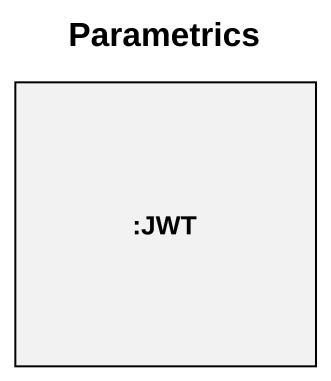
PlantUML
@startuml
title Parametrics
rectangle ":JWT" as JWT
@enduml
